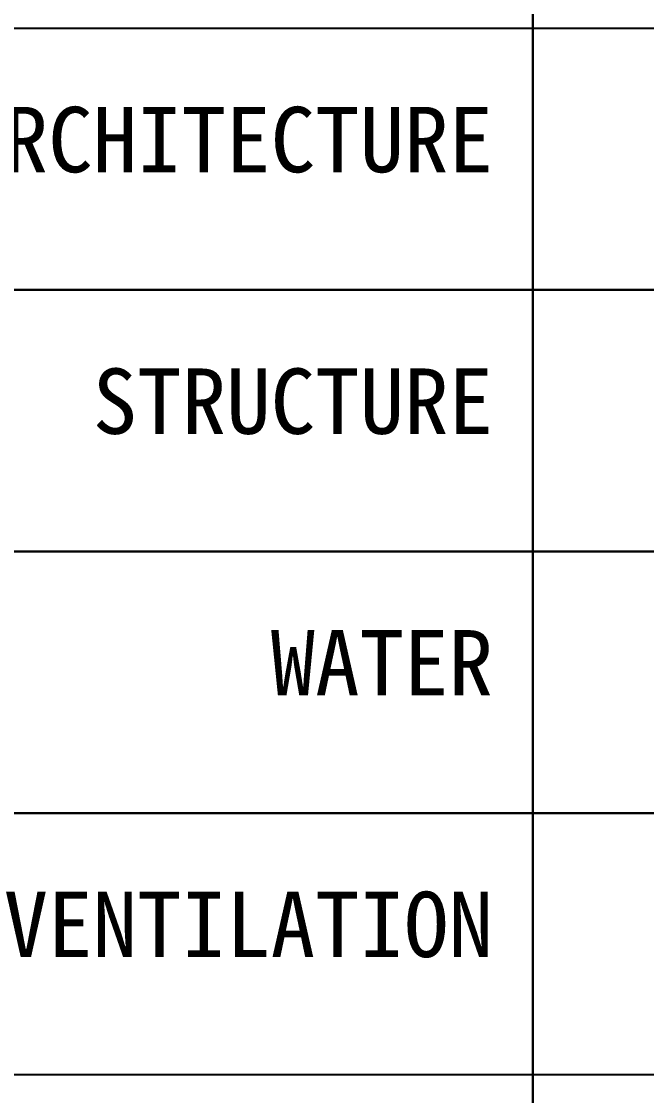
# Model space of a CAD drawing. Extents: x -26219 to 315419, y -160410 to -120810.
# Drawn here: x 175724 to 176441, y -129061 to -127830 of the extents above; entities that cross this region are included whole.
import ezdxf
from ezdxf.enums import TextEntityAlignment as Align

# ---------------------------------------------------------------- set-up
doc = ezdxf.new("R2010")
doc.units = 0
doc.header["$LTSCALE"] = 1000
doc.header["$MEASUREMENT"] = 0
doc.styles.add('图签信息$0$华文细黑', font='STXIHEI_0.TTF', dxfattribs={"height": 10})

# ---------------------------------------------------------------- blocks, each defined once
blk = doc.blocks.new('图签信息')
at = {"const_width": 0.05}
for points in [[(-39.145, 566.5), (-39.145, 500.5)], [(-65, 554.5), (0, 554.5)], [(-65, 548.5), (0, 548.5)], [(-65, 542.5), (0, 542.5)], [(-65, 536.5), (0, 536.5)], [(-65, 530.5), (0, 530.5)]]:
    blk.add_lwpolyline(points, dxfattribs=at)
at = {"style": '图签信息$0$华文细黑'}
for s, p in [('ARCHITECTURE', (-40.056, 552.698)), ('STRUCTURE', (-40.056, 546.698)), ('WATER', (-40.056, 540.698)), ('VENTILATION', (-40.056, 534.698))]:
    blk.add_text(s, height=1.5, dxfattribs=at).set_placement(p, align=Align.TOP_RIGHT)
blk = doc.blocks.new('图签-A1')
at = {"color": 2}
blk.add_blockref('图签信息', (0, 0), dxfattribs=at)

msp = doc.modelspace()

# ---------------------------------------------------------------- block references
at = {"xscale": 50, "yscale": 50, "zscale": 50}
msp.add_blockref('图签-A1', (178267.6, -155562.5), dxfattribs=at)

doc.saveas('drawing.dxf')
